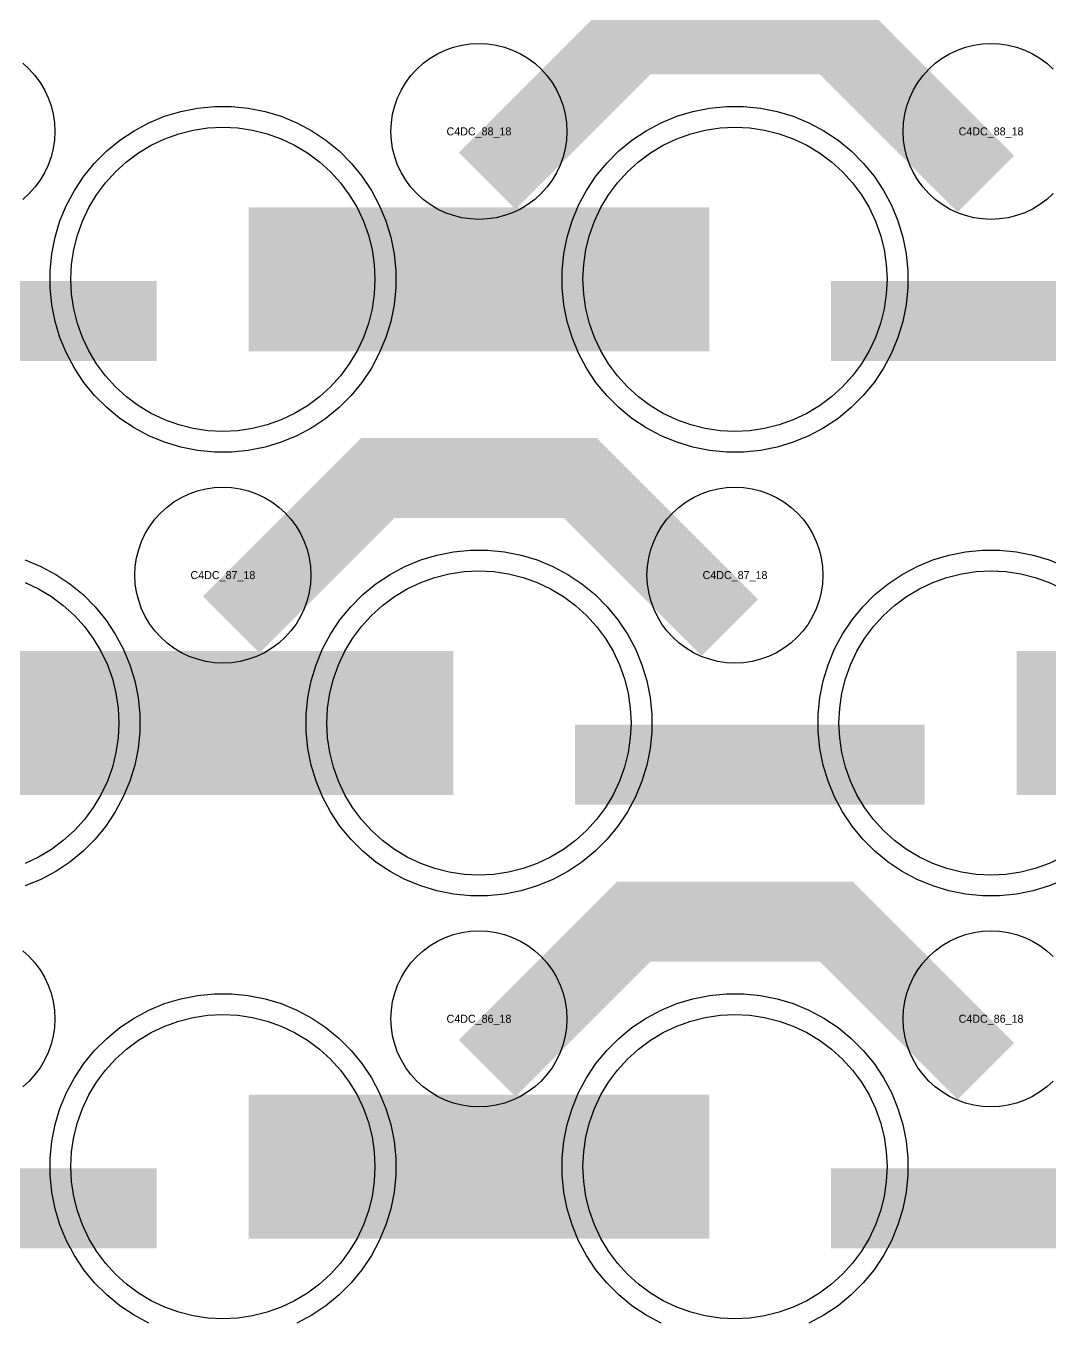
# Model space of a CAD drawing. Extents: x -11880 to 11880, y -14992 to 14992.
# Drawn here: x -6301.5 to -5981.5, y -2971.6 to -2566.8 of the extents above; entities that cross this region are included whole.
import ezdxf
from ezdxf.enums import TextEntityAlignment as Align

# ---------------------------------------------------------------- set-up
doc = ezdxf.new("R2010")
doc.units = 0
doc.header["$MEASUREMENT"] = 0
for name, color, linetype in [('GDS_775_DT_237', 138, 'CONTINUOUS'), ('RDL1_FS', 34, 'CONTINUOUS'), ('RDL_BS', 160, 'CONTINUOUS')]:
    doc.layers.add(name, color=color, linetype=linetype)

msp = doc.modelspace()

# ---------------------------------------------------------------- linework, layer by layer
at = {"layer": 'RDL1_FS'}
for points in [[(-6240, -2693.434), (-6244.657, -2693.205), (-6249.268, -2692.521), (-6253.791, -2691.389), (-6258.181, -2689.817), (-6262.395, -2687.825), (-6266.395, -2685.427), (-6270.14, -2682.649), (-6273.594, -2679.519), (-6276.724, -2676.065), (-6279.502, -2672.32), (-6281.9, -2668.32), (-6283.892, -2664.106), (-6285.464, -2659.716), (-6286.596, -2655.193), (-6287.28, -2650.582), (-6287.509, -2645.925), (-6287.28, -2641.268), (-6286.596, -2636.657), (-6285.464, -2632.134), (-6283.892, -2627.744), (-6281.9, -2623.53), (-6279.502, -2619.53), (-6276.724, -2615.785), (-6273.594, -2612.331), (-6270.14, -2609.201), (-6266.395, -2606.423), (-6262.395, -2604.025), (-6258.181, -2602.033), (-6253.791, -2600.461), (-6249.268, -2599.329), (-6244.657, -2598.645), (-6240, -2598.416), (-6235.343, -2598.645), (-6230.732, -2599.329), (-6226.209, -2600.461), (-6221.819, -2602.033), (-6217.605, -2604.025), (-6213.605, -2606.423), (-6209.86, -2609.201), (-6206.406, -2612.331), (-6203.276, -2615.785), (-6200.498, -2619.53), (-6198.1, -2623.53), (-6196.108, -2627.744), (-6194.536, -2632.134), (-6193.404, -2636.657), (-6192.72, -2641.268), (-6192.491, -2645.925), (-6192.72, -2650.582), (-6193.404, -2655.193), (-6194.536, -2659.716), (-6196.108, -2664.106), (-6198.1, -2668.32), (-6200.498, -2672.32), (-6203.276, -2676.065), (-6206.406, -2679.519), (-6209.86, -2682.649), (-6213.605, -2685.427), (-6217.605, -2687.825), (-6221.819, -2689.817), (-6226.209, -2691.389), (-6230.732, -2692.521), (-6235.343, -2693.205)], [(-6080, -2693.434), (-6084.657, -2693.205), (-6089.268, -2692.521), (-6093.791, -2691.389), (-6098.181, -2689.817), (-6102.395, -2687.825), (-6106.395, -2685.427), (-6110.14, -2682.649), (-6113.594, -2679.519), (-6116.724, -2676.065), (-6119.502, -2672.32), (-6121.9, -2668.32), (-6123.892, -2664.106), (-6125.464, -2659.716), (-6126.596, -2655.193), (-6127.28, -2650.582), (-6127.509, -2645.925), (-6127.28, -2641.268), (-6126.596, -2636.657), (-6125.464, -2632.134), (-6123.892, -2627.744), (-6121.9, -2623.53), (-6119.502, -2619.53), (-6116.724, -2615.785), (-6113.594, -2612.331), (-6110.14, -2609.201), (-6106.395, -2606.423), (-6102.395, -2604.025), (-6098.181, -2602.033), (-6093.791, -2600.461), (-6089.268, -2599.329), (-6084.657, -2598.645), (-6080, -2598.416), (-6075.343, -2598.645), (-6070.732, -2599.329), (-6066.209, -2600.461), (-6061.819, -2602.033), (-6057.605, -2604.025), (-6053.605, -2606.423), (-6049.86, -2609.201), (-6046.406, -2612.331), (-6043.276, -2615.785), (-6040.498, -2619.53), (-6038.1, -2623.53), (-6036.108, -2627.744), (-6034.536, -2632.134), (-6033.404, -2636.657), (-6032.72, -2641.268), (-6032.491, -2645.925), (-6032.72, -2650.582), (-6033.404, -2655.193), (-6034.536, -2659.716), (-6036.108, -2664.106), (-6038.1, -2668.32), (-6040.498, -2672.32), (-6043.276, -2676.065), (-6046.406, -2679.519), (-6049.86, -2682.649), (-6053.605, -2685.427), (-6057.605, -2687.825), (-6061.819, -2689.817), (-6066.209, -2691.389), (-6070.732, -2692.521), (-6075.343, -2693.205)], [(-6240, -2970.564), (-6244.657, -2970.335), (-6249.268, -2969.651), (-6253.791, -2968.519), (-6258.181, -2966.947), (-6262.395, -2964.955), (-6266.395, -2962.557), (-6270.14, -2959.779), (-6273.594, -2956.649), (-6276.724, -2953.195), (-6279.502, -2949.45), (-6281.9, -2945.45), (-6283.892, -2941.236), (-6285.464, -2936.846), (-6286.596, -2932.323), (-6287.28, -2927.712), (-6287.509, -2923.055), (-6287.28, -2918.398), (-6286.596, -2913.787), (-6285.464, -2909.264), (-6283.892, -2904.874), (-6281.9, -2900.66), (-6279.502, -2896.66), (-6276.724, -2892.915), (-6273.594, -2889.461), (-6270.14, -2886.331), (-6266.395, -2883.553), (-6262.395, -2881.155), (-6258.181, -2879.163), (-6253.791, -2877.591), (-6249.268, -2876.459), (-6244.657, -2875.775), (-6240, -2875.546), (-6235.343, -2875.775), (-6230.732, -2876.459), (-6226.209, -2877.591), (-6221.819, -2879.163), (-6217.605, -2881.155), (-6213.605, -2883.553), (-6209.86, -2886.331), (-6206.406, -2889.461), (-6203.276, -2892.915), (-6200.498, -2896.66), (-6198.1, -2900.66), (-6196.108, -2904.874), (-6194.536, -2909.264), (-6193.404, -2913.787), (-6192.72, -2918.398), (-6192.491, -2923.055), (-6192.72, -2927.712), (-6193.404, -2932.323), (-6194.536, -2936.846), (-6196.108, -2941.236), (-6198.1, -2945.45), (-6200.498, -2949.45), (-6203.276, -2953.195), (-6206.406, -2956.649), (-6209.86, -2959.779), (-6213.605, -2962.557), (-6217.605, -2964.955), (-6221.819, -2966.947), (-6226.209, -2968.519), (-6230.732, -2969.651), (-6235.343, -2970.335)], [(-6080, -2970.564), (-6084.657, -2970.335), (-6089.268, -2969.651), (-6093.791, -2968.519), (-6098.181, -2966.947), (-6102.395, -2964.955), (-6106.395, -2962.557), (-6110.14, -2959.779), (-6113.594, -2956.649), (-6116.724, -2953.195), (-6119.502, -2949.45), (-6121.9, -2945.45), (-6123.892, -2941.236), (-6125.464, -2936.846), (-6126.596, -2932.323), (-6127.28, -2927.712), (-6127.509, -2923.055), (-6127.28, -2918.398), (-6126.596, -2913.787), (-6125.464, -2909.264), (-6123.892, -2904.874), (-6121.9, -2900.66), (-6119.502, -2896.66), (-6116.724, -2892.915), (-6113.594, -2889.461), (-6110.14, -2886.331), (-6106.395, -2883.553), (-6102.395, -2881.155), (-6098.181, -2879.163), (-6093.791, -2877.591), (-6089.268, -2876.459), (-6084.657, -2875.775), (-6080, -2875.546), (-6075.343, -2875.775), (-6070.732, -2876.459), (-6066.209, -2877.591), (-6061.819, -2879.163), (-6057.605, -2881.155), (-6053.605, -2883.553), (-6049.86, -2886.331), (-6046.406, -2889.461), (-6043.276, -2892.915), (-6040.498, -2896.66), (-6038.1, -2900.66), (-6036.108, -2904.874), (-6034.536, -2909.264), (-6033.404, -2913.787), (-6032.72, -2918.398), (-6032.491, -2923.055), (-6032.72, -2927.712), (-6033.404, -2932.323), (-6034.536, -2936.846), (-6036.108, -2941.236), (-6038.1, -2945.45), (-6040.498, -2949.45), (-6043.276, -2953.195), (-6046.406, -2956.649), (-6049.86, -2959.779), (-6053.605, -2962.557), (-6057.605, -2964.955), (-6061.819, -2966.947), (-6066.209, -2968.519), (-6070.732, -2969.651), (-6075.343, -2970.335)]]:
    msp.add_lwpolyline(points, close=True, dxfattribs=at)
for points in [[(-6231.998, -2645.925, 45, 45, 0), (-6159.998, -2645.925, 45, 45, 0)], [(-6159.998, -2645.925, 45, 45, 0), (-6087.998, -2645.925, 45, 45, 0)], [(-6231.998, -2923.055, 45, 45, 0), (-6159.998, -2923.055, 45, 45, 0)], [(-6159.998, -2923.055, 45, 45, 0), (-6087.998, -2923.055, 45, 45, 0)]]:
    msp.add_lwpolyline(points, format="xyseb", dxfattribs=at)
at = {"layer": 'RDL1_FS', "color": 11, "true_color": 0xf27172}
msp.add_lwpolyline([(-6160, -2831.999), (-6164.657, -2831.77), (-6169.268, -2831.086), (-6173.791, -2829.954), (-6178.181, -2828.382), (-6182.395, -2826.39), (-6186.395, -2823.992), (-6190.14, -2821.214), (-6193.594, -2818.084), (-6196.724, -2814.63), (-6199.502, -2810.885), (-6201.9, -2806.885), (-6203.892, -2802.671), (-6205.464, -2798.281), (-6206.596, -2793.758), (-6207.28, -2789.147), (-6207.509, -2784.49), (-6207.28, -2779.833), (-6206.596, -2775.222), (-6205.464, -2770.699), (-6203.892, -2766.309), (-6201.9, -2762.095), (-6199.502, -2758.095), (-6196.724, -2754.35), (-6193.594, -2750.896), (-6190.14, -2747.766), (-6186.395, -2744.988), (-6182.395, -2742.59), (-6178.181, -2740.598), (-6173.791, -2739.026), (-6169.268, -2737.894), (-6164.657, -2737.21), (-6160, -2736.981), (-6155.343, -2737.21), (-6150.732, -2737.894), (-6146.209, -2739.026), (-6141.819, -2740.598), (-6137.605, -2742.59), (-6133.605, -2744.988), (-6129.86, -2747.766), (-6126.406, -2750.896), (-6123.276, -2754.35), (-6120.498, -2758.095), (-6118.1, -2762.095), (-6116.108, -2766.309), (-6114.536, -2770.699), (-6113.404, -2775.222), (-6112.72, -2779.833), (-6112.491, -2784.49), (-6112.72, -2789.147), (-6113.404, -2793.758), (-6114.536, -2798.281), (-6116.108, -2802.671), (-6118.1, -2806.885), (-6120.498, -2810.885), (-6123.276, -2814.63), (-6126.406, -2818.084), (-6129.86, -2821.214), (-6133.605, -2823.992), (-6137.605, -2826.39), (-6141.819, -2828.382), (-6146.209, -2829.954), (-6150.732, -2831.086), (-6155.343, -2831.77)], close=True, dxfattribs=at)
for points in [[(-5977.605, -2826.39), (-5981.819, -2828.382), (-5986.209, -2829.954), (-5990.732, -2831.086), (-5995.343, -2831.77), (-6000, -2831.999), (-6004.657, -2831.77), (-6009.268, -2831.086), (-6013.791, -2829.954), (-6018.181, -2828.382), (-6022.395, -2826.39), (-6026.395, -2823.992), (-6030.14, -2821.214), (-6033.594, -2818.084), (-6036.724, -2814.63), (-6039.502, -2810.885), (-6041.9, -2806.885), (-6043.892, -2802.671), (-6045.464, -2798.281), (-6046.596, -2793.758), (-6047.28, -2789.147), (-6047.509, -2784.49), (-6047.28, -2779.833), (-6046.596, -2775.222), (-6045.464, -2770.699), (-6043.892, -2766.309), (-6041.9, -2762.095), (-6039.502, -2758.095), (-6036.724, -2754.35), (-6033.594, -2750.896), (-6030.14, -2747.766), (-6026.395, -2744.988), (-6022.395, -2742.59), (-6018.181, -2740.598), (-6013.791, -2739.026), (-6009.268, -2737.894), (-6004.657, -2737.21), (-6000, -2736.981), (-5995.343, -2737.21), (-5990.732, -2737.894), (-5986.209, -2739.026), (-5981.819, -2740.598), (-5977.605, -2742.59)], [(-6301.819, -2740.598), (-6297.605, -2742.59), (-6293.605, -2744.988), (-6289.86, -2747.766), (-6286.406, -2750.896), (-6283.276, -2754.35), (-6280.498, -2758.095), (-6278.1, -2762.095), (-6276.108, -2766.309), (-6274.536, -2770.699), (-6273.404, -2775.222), (-6272.72, -2779.833), (-6272.491, -2784.49), (-6272.72, -2789.147), (-6273.404, -2793.758), (-6274.536, -2798.281), (-6276.108, -2802.671), (-6278.1, -2806.885), (-6280.498, -2810.885), (-6283.276, -2814.63), (-6286.406, -2818.084), (-6289.86, -2821.214), (-6293.605, -2823.992), (-6297.605, -2826.39), (-6301.819, -2828.382)]]:
    msp.add_lwpolyline(points, dxfattribs=at)
for points in [[(-6311.998, -2784.49, 45, 45, 0), (-6239.998, -2784.49, 45, 45, 0)], [(-6239.998, -2784.49, 45, 45, 0), (-6167.998, -2784.49, 45, 45, 0)], [(-5991.998, -2784.49, 45, 45, 0), (-5919.998, -2784.49, 45, 45, 0)]]:
    msp.add_lwpolyline(points, format="xyseb", dxfattribs=at)
at = {"layer": 'RDL_BS'}
for points in [[(-6157.438, -2615.239, 25, 25, 0), (-6111.623, -2569.424, 25, 25, 0), (-6078.07, -2569.424, 25, 25, 0)], [(-6001.599, -2616.138, 25, 25, 0), (-6048.313, -2569.424, 25, 25, 0), (-6078.071, -2569.424, 25, 25, 0)], [(-6369.984, -2658.938, 25, 25, 0), (-6260.719, -2658.938, 25, 25, 0)], [(-6049.984, -2658.938, 25, 25, 0), (-5940.719, -2658.938, 25, 25, 0)], [(-6237.438, -2753.804, 25, 25, 0), (-6191.623, -2707.989, 25, 25, 0), (-6158.07, -2707.989, 25, 25, 0)], [(-6081.599, -2754.703, 25, 25, 0), (-6128.313, -2707.989, 25, 25, 0), (-6158.071, -2707.989, 25, 25, 0)], [(-6157.438, -2892.369, 25, 25, 0), (-6111.623, -2846.554, 25, 25, 0), (-6078.07, -2846.554, 25, 25, 0)], [(-6001.599, -2893.268, 25, 25, 0), (-6048.313, -2846.554, 25, 25, 0), (-6078.071, -2846.554, 25, 25, 0)], [(-6369.984, -2936.068, 25, 25, 0), (-6260.719, -2936.068, 25, 25, 0)], [(-6049.984, -2936.068, 25, 25, 0), (-5940.719, -2936.068, 25, 25, 0)]]:
    msp.add_lwpolyline(points, format="xyseb", dxfattribs=at)
for points in [[(-6160, -2627.231), (-6162.693, -2627.099), (-6165.365, -2626.703), (-6167.984, -2626.046), (-6170.519, -2625.139), (-6172.956, -2623.987), (-6175.28, -2622.594), (-6177.443, -2620.991), (-6179.442, -2619.179), (-6181.254, -2617.18), (-6182.857, -2615.017), (-6184.25, -2612.693), (-6185.402, -2610.256), (-6186.309, -2607.721), (-6186.966, -2605.102), (-6187.362, -2602.43), (-6187.494, -2599.737), (-6187.362, -2597.044), (-6186.966, -2594.372), (-6186.309, -2591.753), (-6185.402, -2589.218), (-6184.25, -2586.781), (-6182.857, -2584.457), (-6181.254, -2582.294), (-6179.442, -2580.295), (-6177.443, -2578.483), (-6175.28, -2576.88), (-6172.956, -2575.487), (-6170.519, -2574.335), (-6167.984, -2573.428), (-6165.365, -2572.771), (-6162.693, -2572.375), (-6160, -2572.243), (-6157.307, -2572.375), (-6154.635, -2572.771), (-6152.016, -2573.428), (-6149.481, -2574.335), (-6147.044, -2575.487), (-6144.72, -2576.88), (-6142.557, -2578.483), (-6140.558, -2580.295), (-6138.746, -2582.294), (-6137.143, -2584.457), (-6135.75, -2586.781), (-6134.598, -2589.218), (-6133.691, -2591.753), (-6133.034, -2594.372), (-6132.638, -2597.044), (-6132.506, -2599.737), (-6132.638, -2602.43), (-6133.034, -2605.102), (-6133.691, -2607.721), (-6134.598, -2610.256), (-6135.75, -2612.693), (-6137.143, -2615.017), (-6138.746, -2617.18), (-6140.558, -2619.179), (-6142.557, -2620.991), (-6144.72, -2622.594), (-6147.044, -2623.987), (-6149.481, -2625.139), (-6152.016, -2626.046), (-6154.635, -2626.703), (-6157.307, -2627.099)], [(-6242.644, -2699.925), (-6247.938, -2699.408), (-6253.165, -2698.362), (-6258.205, -2696.831), (-6263.115, -2694.8), (-6267.777, -2692.308), (-6272.191, -2689.361), (-6276.292, -2685.999), (-6280.074, -2682.217), (-6283.436, -2678.116), (-6286.383, -2673.702), (-6288.875, -2669.04), (-6290.906, -2664.13), (-6292.437, -2659.09), (-6293.483, -2653.863), (-6294, -2648.569), (-6294, -2643.281), (-6293.483, -2637.987), (-6292.437, -2632.76), (-6290.906, -2627.72), (-6288.875, -2622.81), (-6286.383, -2618.148), (-6283.436, -2613.734), (-6280.074, -2609.633), (-6276.292, -2605.851), (-6272.191, -2602.489), (-6267.777, -2599.542), (-6263.115, -2597.05), (-6258.205, -2595.019), (-6253.165, -2593.488), (-6247.938, -2592.442), (-6242.644, -2591.925), (-6237.356, -2591.925), (-6232.062, -2592.442), (-6226.835, -2593.488), (-6221.795, -2595.019), (-6216.885, -2597.05), (-6212.223, -2599.542), (-6207.809, -2602.489), (-6203.708, -2605.851), (-6199.926, -2609.633), (-6196.564, -2613.734), (-6193.617, -2618.148), (-6191.125, -2622.81), (-6189.094, -2627.72), (-6187.563, -2632.76), (-6186.517, -2637.987), (-6186, -2643.281), (-6186, -2648.569), (-6186.517, -2653.863), (-6187.563, -2659.09), (-6189.094, -2664.13), (-6191.125, -2669.04), (-6193.617, -2673.702), (-6196.564, -2678.116), (-6199.926, -2682.217), (-6203.708, -2685.999), (-6207.809, -2689.361), (-6212.223, -2692.308), (-6216.885, -2694.8), (-6221.795, -2696.831), (-6226.835, -2698.362), (-6232.062, -2699.408), (-6237.356, -2699.925)], [(-6082.644, -2699.925), (-6087.938, -2699.408), (-6093.165, -2698.362), (-6098.205, -2696.831), (-6103.115, -2694.8), (-6107.777, -2692.308), (-6112.191, -2689.361), (-6116.292, -2685.999), (-6120.074, -2682.217), (-6123.436, -2678.116), (-6126.383, -2673.702), (-6128.875, -2669.04), (-6130.906, -2664.13), (-6132.437, -2659.09), (-6133.483, -2653.863), (-6134, -2648.569), (-6134, -2643.281), (-6133.483, -2637.987), (-6132.437, -2632.76), (-6130.906, -2627.72), (-6128.875, -2622.81), (-6126.383, -2618.148), (-6123.436, -2613.734), (-6120.074, -2609.633), (-6116.292, -2605.851), (-6112.191, -2602.489), (-6107.777, -2599.542), (-6103.115, -2597.05), (-6098.205, -2595.019), (-6093.165, -2593.488), (-6087.938, -2592.442), (-6082.644, -2591.925), (-6077.356, -2591.925), (-6072.062, -2592.442), (-6066.835, -2593.488), (-6061.795, -2595.019), (-6056.885, -2597.05), (-6052.223, -2599.542), (-6047.809, -2602.489), (-6043.708, -2605.851), (-6039.926, -2609.633), (-6036.564, -2613.734), (-6033.617, -2618.148), (-6031.125, -2622.81), (-6029.094, -2627.72), (-6027.563, -2632.76), (-6026.517, -2637.987), (-6026, -2643.281), (-6026, -2648.569), (-6026.517, -2653.863), (-6027.563, -2659.09), (-6029.094, -2664.13), (-6031.125, -2669.04), (-6033.617, -2673.702), (-6036.564, -2678.116), (-6039.926, -2682.217), (-6043.708, -2685.999), (-6047.809, -2689.361), (-6052.223, -2692.308), (-6056.885, -2694.8), (-6061.795, -2696.831), (-6066.835, -2698.362), (-6072.062, -2699.408), (-6077.356, -2699.925)], [(-6240, -2765.796), (-6242.693, -2765.664), (-6245.365, -2765.268), (-6247.984, -2764.611), (-6250.519, -2763.704), (-6252.956, -2762.552), (-6255.28, -2761.159), (-6257.443, -2759.556), (-6259.442, -2757.744), (-6261.254, -2755.745), (-6262.857, -2753.582), (-6264.25, -2751.258), (-6265.402, -2748.821), (-6266.309, -2746.286), (-6266.966, -2743.667), (-6267.362, -2740.995), (-6267.494, -2738.302), (-6267.362, -2735.609), (-6266.966, -2732.937), (-6266.309, -2730.318), (-6265.402, -2727.783), (-6264.25, -2725.346), (-6262.857, -2723.022), (-6261.254, -2720.859), (-6259.442, -2718.86), (-6257.443, -2717.048), (-6255.28, -2715.445), (-6252.956, -2714.052), (-6250.519, -2712.9), (-6247.984, -2711.993), (-6245.365, -2711.336), (-6242.693, -2710.94), (-6240, -2710.808), (-6237.307, -2710.94), (-6234.635, -2711.336), (-6232.016, -2711.993), (-6229.481, -2712.9), (-6227.044, -2714.052), (-6224.72, -2715.445), (-6222.557, -2717.048), (-6220.558, -2718.86), (-6218.746, -2720.859), (-6217.143, -2723.022), (-6215.75, -2725.346), (-6214.598, -2727.783), (-6213.691, -2730.318), (-6213.034, -2732.937), (-6212.638, -2735.609), (-6212.506, -2738.302), (-6212.638, -2740.995), (-6213.034, -2743.667), (-6213.691, -2746.286), (-6214.598, -2748.821), (-6215.75, -2751.258), (-6217.143, -2753.582), (-6218.746, -2755.745), (-6220.558, -2757.744), (-6222.557, -2759.556), (-6224.72, -2761.159), (-6227.044, -2762.552), (-6229.481, -2763.704), (-6232.016, -2764.611), (-6234.635, -2765.268), (-6237.307, -2765.664)], [(-6080, -2765.796), (-6082.693, -2765.664), (-6085.365, -2765.268), (-6087.984, -2764.611), (-6090.519, -2763.704), (-6092.956, -2762.552), (-6095.28, -2761.159), (-6097.443, -2759.556), (-6099.442, -2757.744), (-6101.254, -2755.745), (-6102.857, -2753.582), (-6104.25, -2751.258), (-6105.402, -2748.821), (-6106.309, -2746.286), (-6106.966, -2743.667), (-6107.362, -2740.995), (-6107.494, -2738.302), (-6107.362, -2735.609), (-6106.966, -2732.937), (-6106.309, -2730.318), (-6105.402, -2727.783), (-6104.25, -2725.346), (-6102.857, -2723.022), (-6101.254, -2720.859), (-6099.442, -2718.86), (-6097.443, -2717.048), (-6095.28, -2715.445), (-6092.956, -2714.052), (-6090.519, -2712.9), (-6087.984, -2711.993), (-6085.365, -2711.336), (-6082.693, -2710.94), (-6080, -2710.808), (-6077.307, -2710.94), (-6074.635, -2711.336), (-6072.016, -2711.993), (-6069.481, -2712.9), (-6067.044, -2714.052), (-6064.72, -2715.445), (-6062.557, -2717.048), (-6060.558, -2718.86), (-6058.746, -2720.859), (-6057.143, -2723.022), (-6055.75, -2725.346), (-6054.598, -2727.783), (-6053.691, -2730.318), (-6053.034, -2732.937), (-6052.638, -2735.609), (-6052.506, -2738.302), (-6052.638, -2740.995), (-6053.034, -2743.667), (-6053.691, -2746.286), (-6054.598, -2748.821), (-6055.75, -2751.258), (-6057.143, -2753.582), (-6058.746, -2755.745), (-6060.558, -2757.744), (-6062.557, -2759.556), (-6064.72, -2761.159), (-6067.044, -2762.552), (-6069.481, -2763.704), (-6072.016, -2764.611), (-6074.635, -2765.268), (-6077.307, -2765.664)], [(-6160, -2904.361), (-6162.693, -2904.229), (-6165.365, -2903.833), (-6167.984, -2903.176), (-6170.519, -2902.269), (-6172.956, -2901.117), (-6175.28, -2899.724), (-6177.443, -2898.121), (-6179.442, -2896.309), (-6181.254, -2894.31), (-6182.857, -2892.147), (-6184.25, -2889.823), (-6185.402, -2887.386), (-6186.309, -2884.851), (-6186.966, -2882.232), (-6187.362, -2879.56), (-6187.494, -2876.867), (-6187.362, -2874.174), (-6186.966, -2871.502), (-6186.309, -2868.883), (-6185.402, -2866.348), (-6184.25, -2863.911), (-6182.857, -2861.587), (-6181.254, -2859.424), (-6179.442, -2857.425), (-6177.443, -2855.613), (-6175.28, -2854.01), (-6172.956, -2852.617), (-6170.519, -2851.465), (-6167.984, -2850.558), (-6165.365, -2849.901), (-6162.693, -2849.505), (-6160, -2849.373), (-6157.307, -2849.505), (-6154.635, -2849.901), (-6152.016, -2850.558), (-6149.481, -2851.465), (-6147.044, -2852.617), (-6144.72, -2854.01), (-6142.557, -2855.613), (-6140.558, -2857.425), (-6138.746, -2859.424), (-6137.143, -2861.587), (-6135.75, -2863.911), (-6134.598, -2866.348), (-6133.691, -2868.883), (-6133.034, -2871.502), (-6132.638, -2874.174), (-6132.506, -2876.867), (-6132.638, -2879.56), (-6133.034, -2882.232), (-6133.691, -2884.851), (-6134.598, -2887.386), (-6135.75, -2889.823), (-6137.143, -2892.147), (-6138.746, -2894.31), (-6140.558, -2896.309), (-6142.557, -2898.121), (-6144.72, -2899.724), (-6147.044, -2901.117), (-6149.481, -2902.269), (-6152.016, -2903.176), (-6154.635, -2903.833), (-6157.307, -2904.229)]]:
    msp.add_lwpolyline(points, close=True, dxfattribs=at)
for points in [[(-5980.558, -2619.179), (-5982.557, -2620.991), (-5984.72, -2622.594), (-5987.044, -2623.987), (-5989.481, -2625.139), (-5992.016, -2626.046), (-5994.635, -2626.703), (-5997.307, -2627.099), (-6000, -2627.231), (-6002.693, -2627.099), (-6005.365, -2626.703), (-6007.984, -2626.046), (-6010.519, -2625.139), (-6012.956, -2623.987), (-6015.28, -2622.594), (-6017.443, -2620.991), (-6019.442, -2619.179), (-6021.254, -2617.18), (-6022.857, -2615.017), (-6024.25, -2612.693), (-6025.402, -2610.256), (-6026.309, -2607.721), (-6026.966, -2605.102), (-6027.362, -2602.43), (-6027.494, -2599.737), (-6027.362, -2597.044), (-6026.966, -2594.372), (-6026.309, -2591.753), (-6025.402, -2589.218), (-6024.25, -2586.781), (-6022.857, -2584.457), (-6021.254, -2582.294), (-6019.442, -2580.295), (-6017.443, -2578.483), (-6015.28, -2576.88), (-6012.956, -2575.487), (-6010.519, -2574.335), (-6007.984, -2573.428), (-6005.365, -2572.771), (-6002.693, -2572.375), (-6000, -2572.243), (-5997.307, -2572.375), (-5994.635, -2572.771), (-5992.016, -2573.428), (-5989.481, -2574.335), (-5987.044, -2575.487), (-5984.72, -2576.88), (-5982.557, -2578.483), (-5980.558, -2580.295)], [(-6302.557, -2578.483), (-6300.558, -2580.295), (-6298.746, -2582.294), (-6297.143, -2584.457), (-6295.75, -2586.781), (-6294.598, -2589.218), (-6293.691, -2591.753), (-6293.034, -2594.372), (-6292.638, -2597.044), (-6292.506, -2599.737), (-6292.638, -2602.43), (-6293.034, -2605.102), (-6293.691, -2607.721), (-6294.598, -2610.256), (-6295.75, -2612.693), (-6297.143, -2615.017), (-6298.746, -2617.18), (-6300.558, -2619.179), (-6302.557, -2620.991)], [(-5980.558, -2896.309), (-5982.557, -2898.121), (-5984.72, -2899.724), (-5987.044, -2901.117), (-5989.481, -2902.269), (-5992.016, -2903.176), (-5994.635, -2903.833), (-5997.307, -2904.229), (-6000, -2904.361), (-6002.693, -2904.229), (-6005.365, -2903.833), (-6007.984, -2903.176), (-6010.519, -2902.269), (-6012.956, -2901.117), (-6015.28, -2899.724), (-6017.443, -2898.121), (-6019.442, -2896.309), (-6021.254, -2894.31), (-6022.857, -2892.147), (-6024.25, -2889.823), (-6025.402, -2887.386), (-6026.309, -2884.851), (-6026.966, -2882.232), (-6027.362, -2879.56), (-6027.494, -2876.867), (-6027.362, -2874.174), (-6026.966, -2871.502), (-6026.309, -2868.883), (-6025.402, -2866.348), (-6024.25, -2863.911), (-6022.857, -2861.587), (-6021.254, -2859.424), (-6019.442, -2857.425), (-6017.443, -2855.613), (-6015.28, -2854.01), (-6012.956, -2852.617), (-6010.519, -2851.465), (-6007.984, -2850.558), (-6005.365, -2849.901), (-6002.693, -2849.505), (-6000, -2849.373), (-5997.307, -2849.505), (-5994.635, -2849.901), (-5992.016, -2850.558), (-5989.481, -2851.465), (-5987.044, -2852.617), (-5984.72, -2854.01), (-5982.557, -2855.613), (-5980.558, -2857.425)], [(-6302.557, -2855.613), (-6300.558, -2857.425), (-6298.746, -2859.424), (-6297.143, -2861.587), (-6295.75, -2863.911), (-6294.598, -2866.348), (-6293.691, -2868.883), (-6293.034, -2871.502), (-6292.638, -2874.174), (-6292.506, -2876.867), (-6292.638, -2879.56), (-6293.034, -2882.232), (-6293.691, -2884.851), (-6294.598, -2887.386), (-6295.75, -2889.823), (-6297.143, -2892.147), (-6298.746, -2894.31), (-6300.558, -2896.309), (-6302.557, -2898.121)], [(-6263.115, -2971.93), (-6267.777, -2969.438), (-6272.191, -2966.491), (-6276.292, -2963.129), (-6280.074, -2959.347), (-6283.436, -2955.246), (-6286.383, -2950.832), (-6288.875, -2946.17), (-6290.906, -2941.26), (-6292.437, -2936.22), (-6293.483, -2930.993), (-6294, -2925.699), (-6294, -2920.411), (-6293.483, -2915.117), (-6292.437, -2909.89), (-6290.906, -2904.85), (-6288.875, -2899.94), (-6286.383, -2895.278), (-6283.436, -2890.864), (-6280.074, -2886.763), (-6276.292, -2882.981), (-6272.191, -2879.619), (-6267.777, -2876.672), (-6263.115, -2874.18), (-6258.205, -2872.149), (-6253.165, -2870.618), (-6247.938, -2869.572), (-6242.644, -2869.055), (-6237.356, -2869.055), (-6232.062, -2869.572), (-6226.835, -2870.618), (-6221.795, -2872.149), (-6216.885, -2874.18), (-6212.223, -2876.672), (-6207.809, -2879.619), (-6203.708, -2882.981), (-6199.926, -2886.763), (-6196.564, -2890.864), (-6193.617, -2895.278), (-6191.125, -2899.94), (-6189.094, -2904.85), (-6187.563, -2909.89), (-6186.517, -2915.117), (-6186, -2920.411), (-6186, -2925.699), (-6186.517, -2930.993), (-6187.563, -2936.22), (-6189.094, -2941.26), (-6191.125, -2946.17), (-6193.617, -2950.832), (-6196.564, -2955.246), (-6199.926, -2959.347), (-6203.708, -2963.129), (-6207.809, -2966.491), (-6212.223, -2969.438), (-6216.885, -2971.93)], [(-6103.115, -2971.93), (-6107.777, -2969.438), (-6112.191, -2966.491), (-6116.292, -2963.129), (-6120.074, -2959.347), (-6123.436, -2955.246), (-6126.383, -2950.832), (-6128.875, -2946.17), (-6130.906, -2941.26), (-6132.437, -2936.22), (-6133.483, -2930.993), (-6134, -2925.699), (-6134, -2920.411), (-6133.483, -2915.117), (-6132.437, -2909.89), (-6130.906, -2904.85), (-6128.875, -2899.94), (-6126.383, -2895.278), (-6123.436, -2890.864), (-6120.074, -2886.763), (-6116.292, -2882.981), (-6112.191, -2879.619), (-6107.777, -2876.672), (-6103.115, -2874.18), (-6098.205, -2872.149), (-6093.165, -2870.618), (-6087.938, -2869.572), (-6082.644, -2869.055), (-6077.356, -2869.055), (-6072.062, -2869.572), (-6066.835, -2870.618), (-6061.795, -2872.149), (-6056.885, -2874.18), (-6052.223, -2876.672), (-6047.809, -2879.619), (-6043.708, -2882.981), (-6039.926, -2886.763), (-6036.564, -2890.864), (-6033.617, -2895.278), (-6031.125, -2899.94), (-6029.094, -2904.85), (-6027.563, -2909.89), (-6026.517, -2915.117), (-6026, -2920.411), (-6026, -2925.699), (-6026.517, -2930.993), (-6027.563, -2936.22), (-6029.094, -2941.26), (-6031.125, -2946.17), (-6033.617, -2950.832), (-6036.564, -2955.246), (-6039.926, -2959.347), (-6043.708, -2963.129), (-6047.809, -2966.491), (-6052.223, -2969.438), (-6056.885, -2971.93)]]:
    msp.add_lwpolyline(points, dxfattribs=at)
at = {"layer": 'RDL_BS', "color": 11, "true_color": 0xf27172}
msp.add_lwpolyline([(-6162.644, -2838.49), (-6167.938, -2837.973), (-6173.165, -2836.927), (-6178.205, -2835.396), (-6183.115, -2833.365), (-6187.777, -2830.873), (-6192.191, -2827.926), (-6196.292, -2824.564), (-6200.074, -2820.782), (-6203.436, -2816.681), (-6206.383, -2812.267), (-6208.875, -2807.605), (-6210.906, -2802.695), (-6212.437, -2797.655), (-6213.483, -2792.428), (-6214, -2787.134), (-6214, -2781.846), (-6213.483, -2776.552), (-6212.437, -2771.325), (-6210.906, -2766.285), (-6208.875, -2761.375), (-6206.383, -2756.713), (-6203.436, -2752.299), (-6200.074, -2748.198), (-6196.292, -2744.416), (-6192.191, -2741.054), (-6187.777, -2738.107), (-6183.115, -2735.615), (-6178.205, -2733.584), (-6173.165, -2732.053), (-6167.938, -2731.007), (-6162.644, -2730.49), (-6157.356, -2730.49), (-6152.062, -2731.007), (-6146.835, -2732.053), (-6141.795, -2733.584), (-6136.885, -2735.615), (-6132.223, -2738.107), (-6127.809, -2741.054), (-6123.708, -2744.416), (-6119.926, -2748.198), (-6116.564, -2752.299), (-6113.617, -2756.713), (-6111.125, -2761.375), (-6109.094, -2766.285), (-6107.563, -2771.325), (-6106.517, -2776.552), (-6106, -2781.846), (-6106, -2787.134), (-6106.517, -2792.428), (-6107.563, -2797.655), (-6109.094, -2802.695), (-6111.125, -2807.605), (-6113.617, -2812.267), (-6116.564, -2816.681), (-6119.926, -2820.782), (-6123.708, -2824.564), (-6127.809, -2827.926), (-6132.223, -2830.873), (-6136.885, -2833.365), (-6141.795, -2835.396), (-6146.835, -2836.927), (-6152.062, -2837.973), (-6157.356, -2838.49)], close=True, dxfattribs=at)
for points in [[(-5976.885, -2833.365), (-5981.795, -2835.396), (-5986.835, -2836.927), (-5992.062, -2837.973), (-5997.356, -2838.49), (-6002.644, -2838.49), (-6007.938, -2837.973), (-6013.165, -2836.927), (-6018.205, -2835.396), (-6023.115, -2833.365), (-6027.777, -2830.873), (-6032.191, -2827.926), (-6036.292, -2824.564), (-6040.074, -2820.782), (-6043.436, -2816.681), (-6046.383, -2812.267), (-6048.875, -2807.605), (-6050.906, -2802.695), (-6052.437, -2797.655), (-6053.483, -2792.428), (-6054, -2787.134), (-6054, -2781.846), (-6053.483, -2776.552), (-6052.437, -2771.325), (-6050.906, -2766.285), (-6048.875, -2761.375), (-6046.383, -2756.713), (-6043.436, -2752.299), (-6040.074, -2748.198), (-6036.292, -2744.416), (-6032.191, -2741.054), (-6027.777, -2738.107), (-6023.115, -2735.615), (-6018.205, -2733.584), (-6013.165, -2732.053), (-6007.938, -2731.007), (-6002.644, -2730.49), (-5997.356, -2730.49), (-5992.062, -2731.007), (-5986.835, -2732.053), (-5981.795, -2733.584), (-5976.885, -2735.615)], [(-6301.795, -2733.584), (-6296.885, -2735.615), (-6292.223, -2738.107), (-6287.809, -2741.054), (-6283.708, -2744.416), (-6279.926, -2748.198), (-6276.564, -2752.299), (-6273.617, -2756.713), (-6271.125, -2761.375), (-6269.094, -2766.285), (-6267.563, -2771.325), (-6266.517, -2776.552), (-6266, -2781.846), (-6266, -2787.134), (-6266.517, -2792.428), (-6267.563, -2797.655), (-6269.094, -2802.695), (-6271.125, -2807.605), (-6273.617, -2812.267), (-6276.564, -2816.681), (-6279.926, -2820.782), (-6283.708, -2824.564), (-6287.809, -2827.926), (-6292.223, -2830.873), (-6296.885, -2833.365), (-6301.795, -2835.396)]]:
    msp.add_lwpolyline(points, dxfattribs=at)
msp.add_lwpolyline([(-6129.984, -2797.503, 25, 25, 0), (-6020.719, -2797.503, 25, 25, 0)], format="xyseb", dxfattribs=at)

# ---------------------------------------------------------------- texts
at = {"layer": 'GDS_775_DT_237'}
for s, p in [('C4DC_88_18', (-6160, -2599.737)), ('C4DC_88_18', (-6160, -2599.737)), ('C4DC_88_18', (-6000, -2599.737)), ('C4DC_88_18', (-6000, -2599.737)), ('C4DC_87_18', (-6240, -2738.302)), ('C4DC_87_18', (-6240, -2738.302)), ('C4DC_87_18', (-6080, -2738.302)), ('C4DC_87_18', (-6080, -2738.302)), ('C4DC_86_18', (-6160, -2876.867)), ('C4DC_86_18', (-6160, -2876.867)), ('C4DC_86_18', (-6000, -2876.867)), ('C4DC_86_18', (-6000, -2876.867))]:
    msp.add_text(s, height=2.5, dxfattribs=at).set_placement(p, align=Align.MIDDLE_CENTER)

doc.saveas('drawing.dxf')
